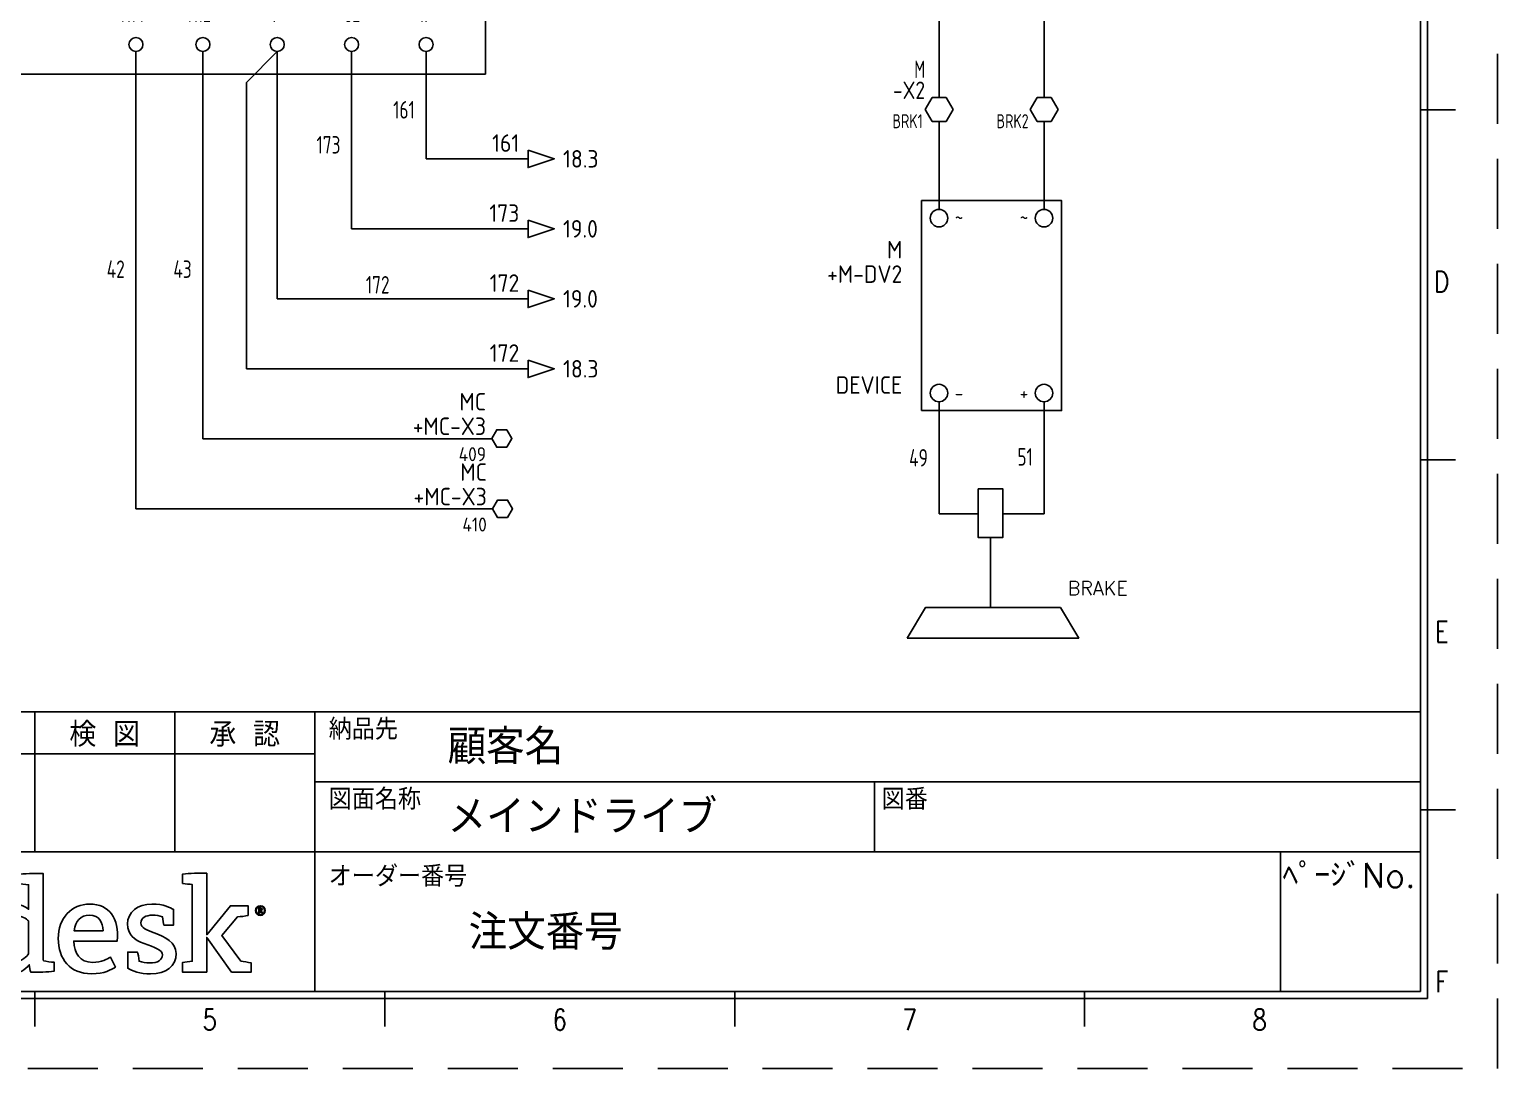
# Model space of a CAD drawing. Header units: millimetres. Extents: x 0 to 420, y 0 to 297.
# Drawn here: x 210.2 to 420, y 0 to 148.5 of the extents above; entities that cross this region are included whole.
import ezdxf
from ezdxf.enums import TextEntityAlignment as Align

# ---------------------------------------------------------------- set-up
doc = ezdxf.new("R2010")
doc.units = ezdxf.units.MM
doc.header["$LTSCALE"] = 10
doc.linetypes.add('DASHEDX2', pattern=[1.5, 1, -0.5])
doc.layers.get('0').update_dxf_attribs({"linetype": 'CONTINUOUS'})
for name, color, linetype in [('BLK_1.0mm^2', 7, 'CONTINUOUS'), ('COMMENT', 4, 'CONTINUOUS'), ('DESC', 150, 'CONTINUOUS'), ('LAYER_1', 160, 'CONTINUOUS'), ('LOC', 8, 'CONTINUOUS'), ('RED_1.0mm^2', 1, 'CONTINUOUS'), ('RED_2.5mm^2', 1, 'CONTINUOUS'), ('RED_4.0mm^2', 1, 'CONTINUOUS'), ('SYMS', 7, 'CONTINUOUS'), ('TAGS', 150, 'CONTINUOUS'), ('TERMS', 123, 'CONTINUOUS'), ('TITLE', 4, 'CONTINUOUS'), ('WHT_1.0mm^2', 7, 'CONTINUOUS'), ('WIRENO', 72, 'CONTINUOUS'), ('WIREREF', 52, 'CONTINUOUS'), ('XREF', 7, 'CONTINUOUS'), ('ZUWAKU', 7, 'CONTINUOUS')]:
    doc.layers.add(name, color=color, linetype=linetype)
doc.styles.get("Standard").update_dxf_attribs({"font": 'romans', "width": 0.8, "bigfont": 'extfont'})
doc.styles.add('WD_IEC', font='isocp2.shx', dxfattribs={"width": 0.9, "height": 4, "bigfont": 'extfont2.shx'})

# ---------------------------------------------------------------- blocks, each defined once
blk = doc.blocks.new('JIS_tblock_a3(L)')
at = {"layer": 'ZUWAKU'}
for p, q in [((-398, 40), (0, 40)), ((-198, 40), (-198, 20)), ((-178, 40), (-178, 20)), ((-158, 0), (-158, 40)), ((0, 0), (0, 40)), ((-238, 34), (-158, 34)), ((-158, 30), (0, 30)), ((-78, 30), (-78, 20)), ((-258, 20), (-158, 20)), ((-158, 20), (0, 20)), ((-20, 20), (-20, 0)), ((-398, 0), (0, 0))]:
    blk.add_line(p, q, dxfattribs=at)
at = {"layer": 'TITLE'}
for tag, p, height in [('REVINFO51', (-370, 34), 3), ('ORDER2', (-139, 32.5), 5), ('REVINFO41', (-370, 26), 3), ('INFO1', (-139, 22.5), 5), ('SCALE0', (-247.5, 23), 3), ('REVINFO31', (-370, 18), 3), ('REVINFO21', (-370, 10), 3), ('ORDER1', (-136, 6), 5), ('REVINFO11', (-370, 2), 3)]:
    blk.add_attdef(tag, p, '', height=height, dxfattribs=at)
for tag, p in [('REVDATEY5', (-306, 34)), ('REVDATEM5', (-298, 34)), ('REVDATED5', (-290, 34)), ('REVDESIGN5', (-260, 34)), ('SCALE1', (-251, 29)), ('REVDATEY4', (-306, 26)), ('REVDATEM4', (-298, 26)), ('REVDATED4', (-290, 26)), ('REVDESIGN4', (-260, 26)), ('REVDATEY3', (-306, 18)), ('REVDATEM3', (-298, 18)), ('REVDATED3', (-290, 18)), ('REVDESIGN3', (-260, 18)), ('REVDATEY2', (-306, 10)), ('REVDATEM2', (-298, 10)), ('REVDATED2', (-290, 10)), ('REVDESIGN2', (-260, 10)), ('REVDATEY1', (-306, 2)), ('REVDATEM1', (-298, 2)), ('REVDATED1', (-290, 2)), ('REVDESIGN1', (-260, 2))]:
    blk.add_attdef(tag, text='', height=3, dxfattribs=at).set_placement(p, align=Align.RIGHT)
for tag, height, p in [('DESIGN1', 3, (-228, 27)), ('DESIGN2', 3, (-208, 27)), ('DESIGN3', 3, (-188, 27)), ('DESIGN4', 3, (-168, 27)), ('FILENAME0', 5, (-47.8, 25)), ('PAGE0', 3, (-10.3, 8.6))]:
    blk.add_attdef(tag, text='', height=height, dxfattribs=at).set_placement(p, align=Align.MIDDLE)
at = {"layer": 'TITLE', "flags": 1}
blk.add_attdef('LPAGE0', text='', height=3, dxfattribs=at).set_placement((-11, 3), align=Align.CENTER)
for tag, p in [('TYPE0', (-398, 0)), ('ORDER3', (-398, 0)), ('ORDER4', (-398, 0)), ('ORDER5', (-398, 0)), ('ORDER6', (-398, 0)), ('ORDER7', (-398, 0)), ('ORDER8', (-398, 0)), ('ORDER9', (-398, 0)), ('ORDER10', (-398, 0)), ('ORDER11', (-398, 0)), ('ORDER12', (-398, 0)), ('ORDER13', (-398, 0)), ('ORDER14', (-398, 0)), ('ORDER15', (-398, 0)), ('ORDER16', (-398, 0)), ('ORDER17', (-398, 0)), ('ORDER18', (-398, 0)), ('ORDER19', (-398, 0)), ('ORDER20', (-398, 0)), ('ORDER21', (-398, 0)), ('ORDER22', (-398, 0)), ('ORDER23', (-398, 0)), ('SCALETYPE0', (-398, 0)), ('DATEY1', (-398, 0)), ('DATEM1', (-398, 0)), ('DATED1', (-398, 0)), ('DATEY2', (-398, 0)), ('DATEM2', (-398, 0)), ('DATED2', (-398, 0)), ('BANNAME0', (-398, 0)), ('INFO3', (-398, 0)), ('INFO4', (-398, 0)), ('INFO5', (-398, 0)), ('INFO6', (-398, 0)), ('INFO7', (-398, 0)), ('INFO8', (-398, 0)), ('INFO9', (-398, 0)), ('INFO10', (-398, 0)), ('INFO11', (-398, 0)), ('INFO12', (-398, 0)), ('INFO13', (-398, 0)), ('INFO14', (-398, 0)), ('INFO15', (-398, 0)), ('INFO16', (-398, 0)), ('INFO17', (-398, 0)), ('INFO18', (-398, 0)), ('INFO19', (-398, 0)), ('INFO20', (-398, 0)), ('INFO21', (-398, 0)), ('INFO22', (-398, 0)), ('INFO23', (-398, 0)), ('INFO24', (-398, 0)), ('DATEY3', (-398, 0)), ('DATEM3', (-398, 0)), ('DATED3', (-398, 0)), ('DATEY4', (-398, 0)), ('DATEM4', (-398, 0)), ('DATED4', (-398, 0)), ('DATEY5', (-398, 0)), ('DATEM5', (-398, 0)), ('DATED5', (-398, 0)), ('DATEY6', (-398, 0)), ('DATEM6', (-398, 0)), ('DATED6', (-398, 0)), ('REFERENCETYPE0', (-398, 0)), ('INFO2', (-397.7, 0))]:
    blk.add_attdef(tag, p, '', height=3, dxfattribs=at)
at = {"layer": 'TITLE', "width": 0.8, "flags": 1}
for tag in ['REVINFO12', 'REVINFO13', 'REVINFO22', 'REVINFO23', 'REVINFO32', 'REVINFO33', 'REVINFO42', 'REVINFO43', 'REVINFO52', 'REVINFO53', 'REVINFO61', 'REVINFO62', 'REVINFO63', 'REVINFO71', 'REVINFO72', 'REVINFO73', 'REVINFO81', 'REVINFO82', 'REVINFO83', 'REVDESIGN6', 'REVDESIGN7', 'REVDESIGN8', 'REVDATEY6', 'REVDATEM6', 'REVDATED6', 'REVDATEY7', 'REVDATEM7', 'REVDATED7', 'REVDATEY8', 'REVDATEM8', 'REVDATED8']:
    blk.add_attdef(tag, (-398, 0), '', height=3, dxfattribs=at)
at = {"layer": 'TITLE', "flags": 1}
blk.add_attdef('PAPER0', text='', height=1, dxfattribs=at).set_placement((-3, -1), align=Align.TOP_RIGHT)
at = {"layer": 'ZUWAKU'}
for s, p in [('検 図', (-188, 35)), ('承 認', (-168, 35)), ('ﾍﾟｰｼﾞNo.', (-10.23, 14.88))]:
    blk.add_text(s, height=3.5, dxfattribs=at).set_placement(p, align=Align.CENTER)
for s, p in [('納品先', (-156, 36)), ('図面名称', (-156, 26)), ('図番', (-77, 26)), ('オーダー番号', (-156, 15))]:
    blk.add_text(s, height=3, dxfattribs=at).set_placement(p)
blk = doc.blocks.new('AI9-BLK2')
at = {"layer": 'LAYER_1', "color": 7}
blk.add_circle((0, 0), 2.03, dxfattribs=at)
blk.add_open_spline([(1.73, 0), (1.73, -1.02), (0.99, -1.75), (-0.01, -1.75), (-0.99, -1.75), (-1.73, -1.02), (-1.73, 0), (-1.73, 1.01), (-0.99, 1.75), (-0.01, 1.75), (0.99, 1.75), (1.73, 1.01), (1.73, 0)], degree=3, knots=[0, 0, 0, 0, 1, 1, 1, 2, 2, 2, 3, 3, 3, 4, 4, 4, 4], dxfattribs=at)
blk = doc.blocks.new('AI9-BLK1')
at = {"layer": 'LAYER_1', "color": 7}
for points, knots in [([(0.67, -1.05), (0.67, -1.05), (0.18, -0.36), (0.18, -0.36), (0.09, -0.24), (0.03, -0.15), (-0.06, -0.08), (0.29, -0.04), (0.5, 0.15), (0.5, 0.46), (0.5, 0.77), (0.28, 1.05), (-0.15, 1.05), (-0.15, 1.05), (-0.84, 1.05), (-0.84, 1.05), (-0.84, 1.05), (-0.84, -1.05), (-0.84, -1.05), (-0.84, -1.05), (-0.54, -1.05), (-0.54, -1.05), (-0.54, -1.05), (-0.54, -0.11), (-0.54, -0.11), (-0.37, -0.11), (-0.31, -0.16), (-0.2, -0.31), (-0.2, -0.31), (0.3, -1.05), (0.3, -1.05), (0.3, -1.05), (0.67, -1.05), (0.67, -1.05)], [0, 0, 0, 0, 1, 1, 1, 2, 2, 2, 3, 3, 3, 4, 4, 4, 5, 5, 5, 6, 6, 6, 7, 7, 7, 8, 8, 8, 9, 9, 9, 10, 10, 10, 11, 11, 11, 11]), ([(0.17, 0.46), (0.17, 0.16), (-0.08, 0.13), (-0.32, 0.13), (-0.32, 0.13), (-0.54, 0.13), (-0.54, 0.13), (-0.54, 0.13), (-0.54, 0.79), (-0.54, 0.79), (-0.54, 0.79), (-0.22, 0.79), (-0.22, 0.79), (0.06, 0.79), (0.17, 0.66), (0.17, 0.46)], [0, 0, 0, 0, 1, 1, 1, 2, 2, 2, 3, 3, 3, 4, 4, 4, 5, 5, 5, 5])]:
    blk.add_open_spline(points, degree=3, knots=knots, dxfattribs=at)
blk = doc.blocks.new('JIS_LOGO_BLOCK')
for points, knots in [([(12.07, 1.49), (12.07, 1.49), (7.57, 13.06), (7.57, 13.06), (7.57, 13.06), (5.51, 13.06), (5.51, 13.06), (5.51, 13.06), (1.1, 1.49), (1.1, 1.49), (0.75, 1.45), (0.31, 1.37), (0, 1.28), (0, 1.28), (0, 0), (0, 0), (0, 0), (4.71, 0), (4.71, 0), (4.71, 0), (4.71, 1.28), (4.71, 1.28), (4.26, 1.37), (3.73, 1.47), (3.25, 1.51), (3.25, 1.51), (3.8, 3.02), (3.8, 3.02), (3.8, 3.02), (9.18, 3.02), (9.18, 3.02), (9.18, 3.02), (9.74, 1.49), (9.74, 1.49), (9.26, 1.45), (8.84, 1.37), (8.4, 1.28), (8.4, 1.28), (8.4, 0), (8.4, 0), (8.4, 0), (13.27, 0), (13.27, 0), (13.27, 0), (13.27, 1.28), (13.27, 1.28), (12.99, 1.35), (12.34, 1.49), (12.07, 1.49)], [0, 0, 0, 0, 1, 1, 1, 2, 2, 2, 3, 3, 3, 4, 4, 4, 5, 5, 5, 6, 6, 6, 7, 7, 7, 8, 8, 8, 9, 9, 9, 10, 10, 10, 11, 11, 11, 12, 12, 12, 13, 13, 13, 14, 14, 14, 15, 15, 15, 16, 16, 16, 16]), ([(50.45, 1.6), (50.43, 1.84), (50.42, 2.1), (50.42, 2.37), (50.42, 2.37), (50.42, 14.08), (50.42, 14.08), (49.17, 14.14), (47.76, 14.07), (46.66, 13.95), (46.66, 13.95), (46.66, 12.67), (46.66, 12.67), (47.23, 12.63), (47.87, 12.55), (48.34, 12.48), (48.34, 12.48), (48.34, 12.48), (48.34, 12.48), (48.34, 12.48), (48.34, 8.98), (48.34, 8.98), (47.99, 9.28), (47.3, 9.73), (46.05, 9.73), (43.64, 9.73), (41.83, 7.75), (41.83, 4.73), (41.83, 1.55), (43.4, -0.24), (45.73, -0.24), (47.01, -0.24), (47.87, 0.37), (48.44, 1.06), (48.46, 0.73), (48.56, 0.22), (48.64, 0), (49.8, -0.06), (50.99, 0.02), (52.01, 0.14), (52.01, 0.14), (52.01, 1.41), (52.01, 1.41), (51.51, 1.45), (50.9, 1.53), (50.45, 1.6)], [0, 0, 0, 0, 1, 1, 1, 2, 2, 2, 3, 3, 3, 4, 4, 4, 5, 5, 5, 6, 6, 6, 7, 7, 7, 8, 8, 8, 9, 9, 9, 10, 10, 10, 11, 11, 11, 12, 12, 12, 13, 13, 13, 14, 14, 14, 15, 15, 15, 15]), ([(78.65, 1.57), (78.65, 1.57), (75.95, 5.22), (75.95, 5.22), (75.95, 5.22), (78.18, 7.89), (78.18, 7.89), (78.64, 7.93), (79.3, 8), (79.69, 8.1), (79.69, 8.1), (79.69, 9.49), (79.69, 9.49), (79.69, 9.49), (77.16, 9.49), (77.16, 9.49), (77.16, 9.49), (73.79, 5.35), (73.79, 5.35), (73.79, 5.35), (73.79, 14.12), (73.79, 14.12), (72.64, 14.18), (71.38, 14.12), (70.34, 14.02), (70.34, 14.02), (70.34, 12.67), (70.34, 12.67), (70.82, 12.63), (71.33, 12.56), (71.71, 12.5), (71.71, 12.5), (71.71, 1.55), (71.71, 1.55), (71.24, 1.51), (70.76, 1.44), (70.32, 1.36), (70.32, 1.36), (70.32, 0), (70.32, 0), (70.32, 0), (73.79, 0), (73.79, 0), (73.79, 0), (73.79, 4.96), (73.79, 4.96), (73.79, 4.96), (77.34, 0), (77.34, 0), (77.34, 0), (80.14, 0), (80.14, 0), (80.14, 0), (80.14, 1.31), (80.14, 1.31), (79.61, 1.43), (79.08, 1.51), (78.65, 1.57)], [0, 0, 0, 0, 1, 1, 1, 2, 2, 2, 3, 3, 3, 4, 4, 4, 5, 5, 5, 6, 6, 6, 7, 7, 7, 8, 8, 8, 9, 9, 9, 10, 10, 10, 11, 11, 11, 12, 12, 12, 13, 13, 13, 14, 14, 14, 15, 15, 15, 16, 16, 16, 17, 17, 17, 18, 18, 18, 19, 19, 19, 19]), ([(4.4, 4.74), (4.4, 4.74), (5.71, 8.34), (5.71, 8.34), (6.1, 9.42), (6.24, 9.89), (6.45, 10.59), (6.45, 10.59), (6.49, 10.59), (6.49, 10.59), (6.71, 9.91), (6.84, 9.44), (7.24, 8.34), (7.24, 8.34), (8.54, 4.74), (8.54, 4.74), (8.54, 4.74), (4.4, 4.74), (4.4, 4.74)], [0, 0, 0, 0, 1, 1, 1, 2, 2, 2, 3, 3, 3, 4, 4, 4, 5, 5, 5, 6, 6, 6, 6]), ([(24.28, 7.91), (24.28, 7.91), (24.28, 9.49), (24.28, 9.49), (24.28, 9.49), (25.81, 9.49), (25.81, 9.49), (25.81, 9.49), (25.81, 11.77), (25.81, 11.77), (25.81, 11.77), (27.89, 12.43), (27.89, 12.43), (27.89, 12.43), (27.89, 9.49), (27.89, 9.49), (27.89, 9.49), (30.19, 9.49), (30.19, 9.49), (30.19, 9.49), (30.19, 7.91), (30.19, 7.91), (30.19, 7.91), (27.89, 7.91), (27.89, 7.91), (27.89, 7.91), (27.89, 2.86), (27.89, 2.86), (27.89, 1.92), (28.15, 1.49), (28.91, 1.49), (29.48, 1.49), (29.99, 1.77), (30.17, 1.88), (30.17, 1.88), (30.76, 0.31), (30.76, 0.31), (30.41, 0.12), (29.66, -0.24), (28.54, -0.24), (26.6, -0.24), (25.81, 0.82), (25.81, 2.53), (25.81, 2.53), (25.81, 7.91), (25.81, 7.91), (25.81, 7.91), (24.28, 7.91), (24.28, 7.91)], [0, 0, 0, 0, 1, 1, 1, 2, 2, 2, 3, 3, 3, 4, 4, 4, 5, 5, 5, 6, 6, 6, 7, 7, 7, 8, 8, 8, 9, 9, 9, 10, 10, 10, 11, 11, 11, 12, 12, 12, 13, 13, 13, 14, 14, 14, 15, 15, 15, 16, 16, 16, 16]), ([(20.45, -0.02), (20.4, 0.22), (20.3, 0.88), (20.28, 1.31), (19.81, 0.69), (18.83, -0.25), (17.22, -0.25), (15.16, -0.25), (14.39, 1.08), (14.39, 2.77), (14.39, 2.77), (14.39, 7.87), (14.39, 7.87), (13.92, 7.94), (13.29, 8.02), (12.8, 8.06), (12.8, 8.06), (12.8, 9.36), (12.8, 9.36), (13.82, 9.46), (15.22, 9.53), (16.47, 9.47), (16.47, 9.47), (16.47, 3.2), (16.47, 3.2), (16.47, 2.14), (16.85, 1.53), (17.92, 1.53), (19.12, 1.53), (20.02, 2.71), (20.22, 2.96), (20.22, 2.96), (20.22, 7.89), (20.22, 7.89), (19.81, 7.94), (19.22, 8.02), (18.73, 8.06), (18.73, 8.06), (18.73, 9.36), (18.73, 9.36), (19.75, 9.49), (21.1, 9.53), (22.3, 9.49), (22.3, 9.49), (22.3, 1.59), (22.3, 1.59), (22.75, 1.51), (23.36, 1.43), (23.87, 1.39), (23.87, 1.39), (23.87, 0.12), (23.87, 0.12), (22.87, 0), (21.59, -0.08), (20.45, -0.02)], [0, 0, 0, 0, 1, 1, 1, 2, 2, 2, 3, 3, 3, 4, 4, 4, 5, 5, 5, 6, 6, 6, 7, 7, 7, 8, 8, 8, 9, 9, 9, 10, 10, 10, 11, 11, 11, 12, 12, 12, 13, 13, 13, 14, 14, 14, 15, 15, 15, 16, 16, 16, 17, 17, 17, 18, 18, 18, 18]), ([(35.92, -0.24), (32.64, -0.24), (31.33, 2.39), (31.33, 4.73), (31.33, 7.06), (32.6, 9.73), (35.88, 9.73), (39.14, 9.73), (40.57, 7.12), (40.57, 4.79), (40.57, 2.47), (39.18, -0.24), (35.92, -0.24)], [0, 0, 0, 0, 1, 1, 1, 2, 2, 2, 3, 3, 3, 4, 4, 4, 4]), ([(57.47, 1.39), (58.78, 1.39), (59.59, 1.88), (60.02, 2.14), (60.02, 2.14), (60.74, 0.71), (60.74, 0.71), (60.19, 0.37), (59.17, -0.24), (57.33, -0.24), (54.23, -0.24), (52.58, 1.88), (52.58, 4.81), (52.58, 7.71), (54.49, 9.73), (57.07, 9.73), (59.86, 9.73), (61.29, 7.71), (61, 4.43), (61, 4.43), (54.78, 4.43), (54.78, 4.43), (54.88, 2.71), (55.66, 1.39), (57.47, 1.39)], [0, 0, 0, 0, 1, 1, 1, 2, 2, 2, 3, 3, 3, 4, 4, 4, 5, 5, 5, 6, 6, 6, 7, 7, 7, 8, 8, 8, 8]), ([(66.3, 5.61), (65.23, 6.03), (64.39, 6.28), (64.39, 7.03), (64.39, 7.74), (65.1, 8.14), (66.04, 8.14), (66.57, 8.14), (67.08, 8.04), (67.47, 7.9), (67.52, 7.5), (67.57, 6.89), (67.66, 6.72), (67.66, 6.72), (69.04, 6.72), (69.04, 6.72), (69.04, 6.72), (69.04, 8.96), (69.04, 8.96), (68.66, 9.19), (67.59, 9.73), (65.96, 9.73), (63.94, 9.73), (62.47, 8.56), (62.47, 6.88), (62.47, 5.37), (63.41, 4.59), (64.85, 4.08), (66.31, 3.56), (67.46, 3.2), (67.46, 2.46), (67.46, 1.74), (66.85, 1.32), (65.63, 1.32), (65.13, 1.32), (64.51, 1.42), (64.13, 1.56), (64.07, 2.01), (63.98, 2.69), (63.88, 2.87), (63.88, 2.87), (62.51, 2.87), (62.51, 2.87), (62.51, 2.87), (62.51, 0.55), (62.51, 0.55), (62.51, 0.55), (62.51, 0.55), (62.51, 0.55), (63.11, 0.16), (64.28, -0.26), (65.76, -0.26), (68, -0.26), (69.42, 0.88), (69.42, 2.68), (69.42, 4.29), (67.84, 5.01), (66.3, 5.61)], [0, 0, 0, 0, 1, 1, 1, 2, 2, 2, 3, 3, 3, 4, 4, 4, 5, 5, 5, 6, 6, 6, 7, 7, 7, 8, 8, 8, 9, 9, 9, 10, 10, 10, 11, 11, 11, 12, 12, 12, 13, 13, 13, 14, 14, 14, 15, 15, 15, 16, 16, 16, 17, 17, 17, 18, 18, 18, 19, 19, 19, 19]), ([(35.84, 8.1), (34.15, 8.1), (33.53, 6.67), (33.53, 4.79), (33.53, 2.9), (34.25, 1.41), (35.94, 1.41), (37.65, 1.41), (38.35, 2.82), (38.35, 4.73), (38.35, 6.61), (37.55, 8.1), (35.84, 8.1)], [0, 0, 0, 0, 1, 1, 1, 2, 2, 2, 3, 3, 3, 4, 4, 4, 4]), ([(48.34, 2.61), (48.11, 2.3), (47.38, 1.49), (46.3, 1.49), (44.73, 1.49), (44.05, 2.79), (44.05, 4.75), (44.05, 6.73), (44.89, 8.04), (46.42, 8.04), (47.42, 8.04), (47.97, 7.65), (48.34, 7.32), (48.34, 7.32), (48.34, 2.61), (48.34, 2.61)], [0, 0, 0, 0, 1, 1, 1, 2, 2, 2, 3, 3, 3, 4, 4, 4, 5, 5, 5, 5]), ([(58.98, 5.92), (58.94, 7.12), (58.43, 8.14), (57.04, 8.14), (55.76, 8.14), (55.05, 7.28), (54.84, 5.92), (54.84, 5.92), (58.98, 5.92), (58.98, 5.92)], [0, 0, 0, 0, 1, 1, 1, 2, 2, 2, 3, 3, 3, 3])]:
    blk.add_open_spline(points, degree=3, knots=knots)
at = {"xscale": 0.342899999999986, "yscale": 0.342899999999986, "zscale": 0.342899999999986}
for name, p in [('AI9-BLK2', (81.46, 8.8)), ('AI9-BLK1', (81.53, 8.8))]:
    blk.add_blockref(name, p, dxfattribs=at)
blk = doc.blocks.new('VDV1_19')
for p, q in [((8.94, 31.88), (5.94, 31.88)), ((6.44, 31.12), (8.44, 31.12)), ((6.94, 30.38), (7.94, 30.38))]:
    blk.add_line(p, q)
for centre in [(7.44, 36.12), (27.62, 36.12), (37.19, 36.12), (47.81, 36.12), (58.44, 36.12), (86.06, 36.12), (108.38, 36.12), (4.25, 25.5), (4.25, 15.94), (7.44, 4.25), (17, 4.25), (27.62, 4.25), (38.25, 4.25), (48.88, 4.25), (66.94, 4.25), (76.5, 4.25), (87.12, 4.25), (97.75, 4.25), (108.38, 4.25)]:
    blk.add_circle(centre, 1)
at = {"layer": 'SYMS'}
for p, q in [((0, 0), (0, 40.38)), ((0, 40.38), (116.88, 40.38)), ((116.88, 40.38), (116.88, 0)), ((7.44, 35.06), (7.44, 31.88)), ((116.88, 0), (0, 0))]:
    blk.add_line(p, q, dxfattribs=at)
at = {"style": 'WD_IEC', "flags": 1}
for tag, p, height in [('X4TERM04', (6.44, 36.12), 0.128), ('X2TERM04', (7.44, 37.12), 0.128), ('X2TERM01', (27.62, 37.12), 0.128), ('X2TERM02', (37.19, 37.12), 0.128), ('X2TERM03', (47.81, 37.12), 0.128), ('X2TERM05', (58.44, 37.12), 0.128), ('X2TERM06', (86.06, 37.12), 0.128), ('X2TERM07', (108.38, 37.12), 0.128), ('X1TERM07', (109.38, 36.12), 0.128), ('X4TERM08', (3.25, 25.5), 0.128), ('FAMILY', (50.54, 22.34), 0.01), ('CAT', (50.54, 22.34), 0.01), ('MFG', (50.54, 22.34), 0.01), ('ASSYCODE', (50.54, 22.34), 0.01), ('X4TERM09', (3.25, 15.94), 0.128), ('X4TERM10', (6.44, 4.25), 0.128), ('X1TERM19', (109.38, 4.25), 0.128), ('X8TERM10', (7.44, 3.25), 0.128), ('X8TERM11', (17, 3.25), 0.128), ('X8TERM12', (27.62, 3.25), 0.128), ('X8TERM13', (38.25, 3.25), 0.128), ('X8TERM14', (48.88, 3.25), 0.128), ('X8TERM15', (66.94, 3.25), 0.128), ('X8TERM16', (76.5, 3.25), 0.128), ('X8TERM17', (87.12, 3.25), 0.128), ('X8TERM18', (97.75, 3.25), 0.128), ('X8TERM19', (108.38, 3.25), 0.128)]:
    blk.add_attdef(tag, p, '', height=height, dxfattribs=at)
at = {"style": 'WD_IEC'}
for tag, p in [('TERM04', (8.67, 32.97)), ('TERM01', (26.56, 30.81)), ('TERM02', (36.12, 30.81)), ('TERM03', (46.75, 30.81)), ('TERM05', (57.38, 30.81)), ('TERM06', (85, 30.81)), ('TERM07', (107.31, 30.81)), ('TERM08', (7.44, 24.44)), ('DESC1', (121.12, 22.31)), ('DESC2', (121.12, 19.12)), ('TERM09', (7.44, 14.88)), ('INST', (121.12, 14.88)), ('LOC', (121.21, 12.08)), ('TERM10', (5.31, 7.44)), ('TERM11', (14.88, 7.44)), ('TERM12', (26.56, 7.44)), ('TERM13', (37.19, 7.44)), ('TERM14', (47.81, 7.44)), ('TERM15', (64.81, 7.44)), ('TERM16', (74.38, 7.44)), ('TERM17', (86.06, 7.44)), ('TERM18', (96.69, 7.44)), ('TERM19', (107.31, 7.44))]:
    blk.add_attdef(tag, p, '', height=2, dxfattribs=at)
blk.add_attdef('TAG1', text='', height=2, dxfattribs=at).set_placement((59.5, 19.12), align=Align.CENTER)
at = {"layer": 'SYMS'}
for s, p in [('+20V', (82.88, 27.62)), ('OGT1', (63.75, 10.62)), ('GND', (83.94, 10.62)), ('A01', (96.69, 10.62))]:
    blk.add_text(s, height=2, dxfattribs=at).set_placement(p)
blk = doc.blocks.new('VDV1TF')
blk.add_lwpolyline([(-2.5, -15), (17.5, -15), (17.5, 15), (-2.5, 15)], close=True)
for centre in [(0, 12.5), (15, 12.5), (0, -12.5), (15, -12.5)]:
    blk.add_circle(centre, 1.25)
at = {"style": 'WD_IEC'}
for tag, p in [('INST', (-5.25, 10.25)), ('LOC', (-5.25, 6.75)), ('TAG1', (-5.25, 3.25)), ('XREF', (-5.25, -1.6)), ('DESC1', (-5.25, -5.6)), ('DESC2', (-5.25, -9.1)), ('DESC3', (-5.25, -12.6))]:
    blk.add_attdef(tag, text='', height=2.5, dxfattribs=at).set_placement(p, align=Align.RIGHT)
at = {"style": 'WD_IEC', "flags": 1}
for tag, p, height in [('X4TERM02', (-1.25, 12.5), 0.32), ('X2TERM02', (0, 13.75), 0.32), ('X2TERM04', (15, 13.75), 0.32), ('X1TERM04', (16.25, 12.5), 0.32), ('X4TERM01', (-1.25, -12.5), 0.32), ('X1TERM03', (16.25, -12.5), 0.32), ('X8TERM01', (0, -13.75), 0.32), ('X8TERM03', (15, -13.75), 0.32), ('ASSYCODE', (18.5, -16.5), 1), ('FAMILY', (18.5, -18), 1), ('CATDESC', (18.5, -19.5), 1)]:
    blk.add_attdef(tag, p, '', height=height, dxfattribs=at)
at = {"style": 'WD_IEC'}
for tag, p in [('TERM02', (2.25, 12.5)), ('TERM01', (2.25, -12.5))]:
    blk.add_attdef(tag, text='', height=2, dxfattribs=at).set_placement(p, align=Align.MIDDLE_LEFT)
for tag, p in [('TERM04', (12.75, 12.5)), ('TERM03', (12.75, -12.5))]:
    blk.add_attdef(tag, text='', height=2, dxfattribs=at).set_placement(p, align=Align.MIDDLE_RIGHT)
at = {"lineweight": 15, "style": 'WD_IEC', "flags": 1}
for tag, p in [('MFG', (7.5, 5)), ('CAT', (7.5, 1))]:
    blk.add_attdef(tag, text='', height=2.7, dxfattribs=at).set_placement(p, align=Align.CENTER)
at = {"lineweight": 15, "style": 'WD_IEC'}
for tag, p in [('RATING1', (7.5, -3)), ('RATING2', (7.5, -7))]:
    blk.add_attdef(tag, text='', height=2.5, dxfattribs=at).set_placement(p, align=Align.CENTER)
blk = doc.blocks.new('VT0003')
for p, q in [((-1, 1.73), (-2, 0)), ((-2, 0), (-1, -1.73)), ((1, 1.73), (-1, 1.73)), ((2, 0), (1, 1.73)), ((1, -1.73), (2, 0)), ((-1, -1.73), (1, -1.73))]:
    blk.add_line(p, q)
at = {"style": 'WD_IEC', "width": 0.7}
for tag, p in [('INST', (-2, 7.5)), ('LOC', (-2, 4.5))]:
    blk.add_attdef(tag, text='', height=2.5, dxfattribs=at).set_placement(p, align=Align.RIGHT)
at = {"linetype": 'Continuous', "style": 'WD_IEC'}
for tag, height, width, flags, p in [('TAGSTRIP', 2.5, 0.9, 8, (-2, 1.5)), ('ASSYCODE', 0.25, 0.8, 1, (-2, -3.5)), ('MFG', 0.25, 0.8, 1, (-2, -2.5)), ('CAT', 0.25, 0.8, 1, (-2, -3))]:
    blk.add_attdef(tag, text='', height=height, dxfattribs=dict(at, width=width, flags=flags)).set_placement(p, align=Align.RIGHT)
at = {"linetype": 'Continuous', "style": 'WD_IEC', "width": 0.8, "flags": 8}
blk.add_attdef('TERM01', text='', height=2, dxfattribs=at).set_placement((0, 0), align=Align.MIDDLE_CENTER)
at = {"style": 'WD_IEC', "flags": 1}
for tag, p, height in [('X4TERM01', (-2, 0), 0.256), ('X4TERMDESC01', (-1.88, -0.37), 0.4), ('X2TERM01', (0, 1.73), 0.256), ('X2TERMDESC01', (0.15, 1.21), 0.4), ('X2PIN01', (0.52, 1.34), 0.4), ('X1PIN01', (1.39, 0.26), 0.4), ('X1TERMDESC01', (1.88, -0.39), 0.4), ('X1TERM01', (2, 0), 0.256), ('X4PIN01', (-1.82, -0.6), 0.4), ('X8TERM01', (0, -1.73), 0.256), ('X8TERMDESC01', (0, -2.11), 0.4), ('X8PIN01', (0.41, -1.54), 0.4), ('LINKTERM', (1.52, -1.15), 0.4), ('STRIPSEQ', (2.52, -3.93), 0.4)]:
    blk.add_attdef(tag, p, '', height=height, dxfattribs=at)
blk = doc.blocks.new('WD_WNV')
at = {"layer": 'WIRENO', "linetype": 'Continuous', "style": 'WD_IEC', "width": 0.8}
blk.add_attdef('WIRENO', text='', height=2.5, dxfattribs=at).set_placement((-1.6, 0), align=Align.MIDDLE_RIGHT)
at = {"layer": 'WIRENO', "style": 'WD_IEC', "flags": 1}
for tag, p in [('W08USER', (-1, 0.375)), ('W04USER', (-1, 0.875)), ('W05USER', (-1, 0.75)), ('W09USER', (-1, 0.25)), ('W03USER', (-1, 1)), ('W06USER', (-1, 0.625)), ('W07USER', (-1, 0.5)), ('W02USER', (-1, 1.125)), ('W01USER', (-1, 1.25)), ('W10USER', (-1, 0.125))]:
    blk.add_attdef(tag, text='', height=0.08, dxfattribs=at).set_placement(p, align=Align.CENTER)
blk = doc.blocks.new('HA1S1')
blk.add_lwpolyline([(0, 1.25), (3.75, 0), (0, -1.25)], close=True)
at = {"style": 'WD_IEC'}
for tag, height, flags, p in [('WIRENO', 2.5, 8, (-1.25, 1)), ('SIGCODE', 1, 1, (5, 1.8))]:
    blk.add_attdef(tag, text='', height=height, dxfattribs=dict(at, flags=flags)).set_placement(p, align=Align.RIGHT)
at = {"style": 'WD_IEC', "flags": 1}
blk.add_attdef('X4TERM01', (0, 0), '', height=0.32, dxfattribs=at)
at = {"style": 'WD_IEC'}
blk.add_attdef('XREF', text='', height=2.5, dxfattribs=at).set_placement((5, 0), align=Align.MIDDLE_LEFT)
blk.add_attdef('DESC1', text='', height=2.5, dxfattribs=at).set_placement((-1.25, -1), align=Align.TOP_RIGHT)
blk = doc.blocks.new('JIS_border_a3(L)')
at = {"layer": 'ZUWAKU', "color": 5, "linetype": 'DASHEDX2'}
for p, q in [((420, 0), (420, 297)), ((0, 0), (420, 0))]:
    blk.add_line(p, q, dxfattribs=at)
at = {"layer": 'ZUWAKU', "color": 5}
for p, q in [((409, 11), (409, 286)), ((410, 10), (410, 287)), ((11, 11), (409, 11)), ((10, 10), (410, 10))]:
    blk.add_line(p, q, dxfattribs=at)
at = {"layer": 'ZUWAKU'}
for p, q in [((414, 137), (409, 137)), ((414, 87), (409, 87)), ((414, 37), (409, 37)), ((211, 6), (211, 11)), ((261, 6), (261, 11)), ((311, 6), (311, 11)), ((361, 6), (361, 11))]:
    blk.add_line(p, q, dxfattribs=at)
at = {"layer": 'COMMENT', "width": 0.8}
for s, p in [('D', (412, 112.43)), ('E', (412, 62.43)), ('F', (412, 12.43)), ('5', (236, 7)), ('6', (286, 7)), ('7', (336, 7)), ('8', (386, 7))]:
    blk.add_text(s, height=3, dxfattribs=at).set_placement(p, align=Align.MIDDLE)
blk = doc.blocks.new('WD_WNH')
at = {"linetype": 'Continuous', "style": 'WD_IEC', "width": 0.8}
blk.add_attdef('WIRENO', text='', height=2.5, dxfattribs=at).set_placement((0, 0.75), align=Align.CENTER)
at = {"style": 'WD_IEC', "flags": 1}
for tag, p in [('W08USER', (0, 0.375)), ('W04USER', (0, 0.875)), ('W05USER', (0, 0.75)), ('W09USER', (0, 0.25)), ('W03USER', (0, 1)), ('W06USER', (0, 0.625)), ('W07USER', (0, 0.5)), ('W02USER', (0, 1.125)), ('W01USER', (0, 1.25)), ('W10USER', (0, 0.125))]:
    blk.add_attdef(tag, text='', height=0.08, dxfattribs=at).set_placement(p, align=Align.CENTER)
blk = doc.blocks.new('HT0003')
blk.add_lwpolyline([(0.72, -1.25), (1.44, 0), (0.72, 1.25), (-0.72, 1.25), (-1.44, 0), (-0.72, -1.25)], close=True)
at = {"style": 'WD_IEC', "flags": 1}
for tag, p, height in [('ASSYCODE', (2.75, 10.75), 1), ('CATDESC', (2.75, 9.25), 1), ('MFG', (2.75, 7.25), 1.5), ('CAT', (2.75, 4.75), 1.5), ('X2PIN01', (0, 2.25), 0.4), ('X2TERMDESC01', (0, 1.75), 0.4), ('X4TERM01', (-1.44, 0), 0.32), ('X4PIN01', (-1.25, 1), 0.4), ('X4TERMDESC01', (-1.25, 0.5), 0.4), ('X2TERM01', (0, 1.25), 0.32), ('X8PIN01', (0, -0.25), 0.4), ('X1PIN01', (1.25, 1), 0.4), ('X1TERMDESC01', (1.25, 0.5), 0.4), ('X1TERM01', (1.44, 0), 0.32), ('X8TERM01', (0, -1.25), 0.32), ('X8TERMDESC01', (0, -0.75), 0.4), ('LINKTERM', (0, -2), 0.4), ('STRIPSEQ', (0, -3), 0.4)]:
    blk.add_attdef(tag, p, '', height=height, dxfattribs=at)
at = {"style": 'WD_IEC'}
for tag, p in [('INST', (-2.25, 7.5)), ('LOC', (-2.25, 4))]:
    blk.add_attdef(tag, text='', height=2.5, dxfattribs=at).set_placement(p, align=Align.RIGHT)
at = {"style": 'WD_IEC', "flags": 8}
for tag, height, p in [('TAGSTRIP', 2.5, (-2.25, 0.5)), ('TERM01', 2, (-2.25, -3.25))]:
    blk.add_attdef(tag, text='', height=height, dxfattribs=at).set_placement(p, align=Align.RIGHT)

msp = doc.modelspace()

# ---------------------------------------------------------------- linework, layer by layer
msp.add_line((347.54, 75.87), (347.54, 65.9))
at = {"layer": 'BLK_1.0mm^2'}
for p, q in [((256.28, 145.34), (256.28, 120)), ((266.91, 145.34), (266.91, 130)), ((266.91, 130), (281.48, 130)), ((256.28, 120), (281.48, 120))]:
    msp.add_line(p, q, dxfattribs=at)
at = {"layer": 'RED_1.0mm^2'}
for p, q in [((245.66, 145.34), (241.24, 140.92)), ((241.24, 140.92), (241.24, 100)), ((241.24, 100), (281.48, 100))]:
    msp.add_line(p, q, dxfattribs=at)
at = {"layer": 'RED_2.5mm^2'}
for p, q in [((225.47, 145.34), (225.47, 80)), ((235.03, 145.34), (235.03, 89.99)), ((340.2, 135.32), (340.2, 122.78)), ((355.2, 122.78), (355.2, 135.32)), ((340.2, 95.28), (340.2, 79.28)), ((355.2, 95.28), (355.2, 79.28)), ((276.29, 89.99), (235.03, 89.99)), ((225.47, 80), (276.4, 80)), ((340.2, 79.28), (345.79, 79.28)), ((355.2, 79.28), (349.29, 79.28))]:
    msp.add_line(p, q, dxfattribs=at)
at = {"layer": 'RED_4.0mm^2'}
for p, q in [((355.2, 138.79), (355.2, 198.11)), ((340.2, 162.78), (340.2, 138.79))]:
    msp.add_line(p, q, dxfattribs=at)
at = {"layer": 'SYMS'}
for points in [[(345.79, 82.87), (349.29, 82.87), (349.29, 75.87), (345.79, 75.87)], [(335.65, 61.52), (360.15, 61.52), (357.53, 65.9), (347.9, 65.9), (338.28, 65.9)]]:
    msp.add_lwpolyline(points, close=True, dxfattribs=at)
at = {"layer": 'WHT_1.0mm^2'}
for p in [(245.66, 145.34), (281.48, 110)]:
    msp.add_line(p, (245.66, 110), dxfattribs=at)

# ---------------------------------------------------------------- block references
for name, p in [('JIS_border_a3(L)', (0, 0)), ('JIS_LOGO_BLOCK', (161.79, 13.79))]:
    msp.add_blockref(name, p)
msp.add_blockref('JIS_tblock_a3(L)', (409, 11)).add_auto_attribs({'ORDER1': '注文番号', 'ORDER2': '顧客名', 'INFO1': 'メインドライブ'})
at = {"layer": 'SYMS'}
ref = msp.add_blockref('VDV1_19', (158.53, 142.09), dxfattribs=at)
ref.add_attrib('LOC', 'MC', (276.34, 183.21), dxfattribs={"layer": 'LOC', "height": 2, "style": 'WD_IEC', "width": 0.9})
ref.add_attrib('TERM19', '1I', (265.84, 149.53), dxfattribs={"layer": 'TERMS', "height": 2, "style": 'WD_IEC', "width": 0.9})
ref.add_attrib('TERM18', '62', (255.22, 149.53), dxfattribs={"layer": 'TERMS', "height": 2, "style": 'WD_IEC', "width": 0.9})
ref.add_attrib('TERM17', 'T', (244.59, 149.53), dxfattribs={"layer": 'TERMS', "height": 2, "style": 'WD_IEC', "width": 0.9})
ref.add_attrib('TERM16', 'K12', (232.91, 149.53), dxfattribs={"layer": 'TERMS', "height": 2, "style": 'WD_IEC', "width": 0.9})
ref.add_attrib('TERM15', 'K14', (223.34, 149.53), dxfattribs={"layer": 'TERMS', "height": 2, "style": 'WD_IEC', "width": 0.9})
ref.add_attrib('TERM14', 'W', (206.34, 149.53), dxfattribs={"layer": 'TERMS', "height": 2, "style": 'WD_IEC', "width": 0.9})
ref.add_attrib('TERM13', 'V', (195.72, 149.53), dxfattribs={"layer": 'TERMS', "height": 2, "style": 'WD_IEC', "width": 0.9})
ref.add_attrib('TERM12', 'U', (185.09, 149.53), dxfattribs={"layer": 'TERMS', "height": 2, "style": 'WD_IEC', "width": 0.9})
ref.add_attrib('TERM11', 'BR2', (173.41, 149.53), dxfattribs={"layer": 'TERMS', "height": 2, "style": 'WD_IEC', "width": 0.9})
ref.add_attrib('TERM10', 'BR1', (163.84, 149.53), dxfattribs={"layer": 'TERMS', "height": 2, "style": 'WD_IEC', "width": 0.9})
ref.add_attrib('TERM09', 'T2', (165.97, 156.97), dxfattribs={"layer": 'TERMS', "height": 2, "style": 'WD_IEC', "width": 0.9})
ref.add_attrib('TERM08', 'T1', (165.97, 166.53), dxfattribs={"layer": 'TERMS', "height": 2, "style": 'WD_IEC', "width": 0.9})
ref.add_attrib('TERM07', 'E1', (265.84, 172.91), dxfattribs={"layer": 'TERMS', "height": 2, "style": 'WD_IEC', "width": 0.9})
ref.add_attrib('TERM06', '20', (243.53, 172.91), dxfattribs={"layer": 'TERMS', "height": 2, "style": 'WD_IEC', "width": 0.9})
ref.add_attrib('TERM05', '28', (215.91, 172.91), dxfattribs={"layer": 'TERMS', "height": 2, "style": 'WD_IEC', "width": 0.9})
ref.add_attrib('TERM03', 'L3', (205.28, 172.91), dxfattribs={"layer": 'TERMS', "height": 2, "style": 'WD_IEC', "width": 0.9})
ref.add_attrib('TERM02', 'L2', (194.66, 172.91), dxfattribs={"layer": 'TERMS', "height": 2, "style": 'WD_IEC', "width": 0.9})
ref.add_attrib('TERM01', 'L1', (185.09, 172.91), dxfattribs={"layer": 'TERMS', "height": 2, "style": 'WD_IEC', "width": 0.9})
ref.add_attrib('TERM04', 'GND', (167.2, 175.07), dxfattribs={"layer": 'TERMS', "height": 2, "style": 'WD_IEC', "width": 0.9})
ref.add_attrib('TAG1', '-U1', dxfattribs={"layer": 'TAGS', "height": 2, "style": 'WD_IEC', "width": 0.9}).set_placement((218.03, 161.22), align=Align.CENTER)
ref = msp.add_blockref('VT0003', (340.2, 137.05), dxfattribs=at)
ref.add_attrib('TAGSTRIP', '-X2', dxfattribs={"layer": 'TAGS', "linetype": 'Continuous', "height": 2.5, "style": 'WD_IEC', "width": 0.9, "flags": 8}).set_placement((338.2, 138.55), align=Align.RIGHT)
ref.add_attrib('TERM01', 'BRK1', dxfattribs={"layer": 'TERMS', "linetype": 'Continuous', "height": 2, "style": 'WD_IEC', "width": 0.8, "flags": 8}).set_placement((335.7, 135.38), align=Align.MIDDLE_CENTER)
ref.add_attrib('LOC', 'M', dxfattribs={"layer": 'LOC', "height": 2.5, "style": 'WD_IEC', "width": 0.7}).set_placement((338.2, 141.55), align=Align.RIGHT)
ref = msp.add_blockref('VT0003', (355.2, 137.05), dxfattribs=at)
ref.add_attrib('TERM01', 'BRK2', dxfattribs={"layer": 'TERMS', "linetype": 'Continuous', "height": 2, "style": 'WD_IEC', "width": 0.8, "flags": 8}).set_placement((350.7, 135.38), align=Align.MIDDLE_CENTER)
ref = msp.add_blockref('HA1S1', (281.48, 130), dxfattribs=at)
ref.add_attrib('WIRENO', '161', dxfattribs={"layer": 'WIREREF', "height": 2.5, "style": 'WD_IEC', "flags": 8}).set_placement((280.23, 131), align=Align.RIGHT)
ref.add_attrib('XREF', '18.3', dxfattribs={"layer": 'XREF', "height": 2.5, "style": 'WD_IEC'}).set_placement((286.48, 130), align=Align.MIDDLE_LEFT)
ref = msp.add_blockref('VDV1TF', (340.2, 109.03), dxfattribs=at)
ref.add_attrib('TAG1', '+M-DV2', dxfattribs={"layer": 'TAGS', "height": 2.5, "style": 'WD_IEC'}).set_placement((334.95, 112.28), align=Align.RIGHT)
ref.add_attrib('LOC', 'M', dxfattribs={"layer": 'LOC', "height": 2.5, "style": 'WD_IEC'}).set_placement((334.95, 115.78), align=Align.RIGHT)
ref.add_attrib('DESC3', 'DEVICE', dxfattribs={"layer": 'DESC', "height": 2.5, "style": 'WD_IEC'}).set_placement((334.95, 96.43), align=Align.RIGHT)
ref.add_attrib('TERM01', '-', dxfattribs={"layer": 'TERMS', "height": 2, "style": 'WD_IEC'}).set_placement((342.45, 96.53), align=Align.MIDDLE_LEFT)
ref.add_attrib('TERM02', '~', dxfattribs={"layer": 'TERMS', "height": 2, "style": 'WD_IEC'}).set_placement((342.45, 121.53), align=Align.MIDDLE_LEFT)
ref.add_attrib('TERM03', '+', dxfattribs={"layer": 'TERMS', "height": 2, "style": 'WD_IEC'}).set_placement((352.95, 96.53), align=Align.MIDDLE_RIGHT)
ref.add_attrib('TERM04', '~', dxfattribs={"layer": 'TERMS', "height": 2, "style": 'WD_IEC'}).set_placement((352.95, 121.53), align=Align.MIDDLE_RIGHT)
ref = msp.add_blockref('HA1S1', (281.48, 120), dxfattribs=at)
ref.add_attrib('WIRENO', '173', dxfattribs={"layer": 'WIREREF', "height": 2.5, "style": 'WD_IEC', "flags": 8}).set_placement((280.23, 121), align=Align.RIGHT)
ref.add_attrib('XREF', '19.0', dxfattribs={"layer": 'XREF', "height": 2.5, "style": 'WD_IEC'}).set_placement((286.48, 120), align=Align.MIDDLE_LEFT)
ref = msp.add_blockref('HA1S1', (281.48, 110), dxfattribs=at)
ref.add_attrib('WIRENO', '172', dxfattribs={"layer": 'WIREREF', "height": 2.5, "style": 'WD_IEC', "flags": 8}).set_placement((280.23, 111), align=Align.RIGHT)
ref.add_attrib('XREF', '19.0', dxfattribs={"layer": 'XREF', "height": 2.5, "style": 'WD_IEC'}).set_placement((286.48, 110), align=Align.MIDDLE_LEFT)
ref = msp.add_blockref('HA1S1', (281.48, 100), dxfattribs=at)
ref.add_attrib('WIRENO', '172', dxfattribs={"layer": 'WIREREF', "height": 2.5, "style": 'WD_IEC', "flags": 8}).set_placement((280.23, 101), align=Align.RIGHT)
ref.add_attrib('XREF', '18.3', dxfattribs={"layer": 'XREF', "height": 2.5, "style": 'WD_IEC'}).set_placement((286.48, 100), align=Align.MIDDLE_LEFT)
ref = msp.add_blockref('HT0003', (277.73, 90.04), dxfattribs=at)
ref.add_attrib('TAGSTRIP', '+MC-X3', dxfattribs={"layer": 'TAGS', "height": 2.5, "style": 'WD_IEC', "flags": 8}).set_placement((275.48, 90.54), align=Align.RIGHT)
ref.add_attrib('LOC', 'MC', dxfattribs={"layer": 'LOC', "height": 2.5, "style": 'WD_IEC'}).set_placement((275.48, 94.04), align=Align.RIGHT)
ref.add_attrib('TERM01', '409', dxfattribs={"layer": 'TERMS', "height": 2, "style": 'WD_IEC', "flags": 8}).set_placement((275.48, 86.79), align=Align.RIGHT)
ref = msp.add_blockref('HT0003', (277.84, 79.99), dxfattribs=at)
ref.add_attrib('TAGSTRIP', '+MC-X3', dxfattribs={"layer": 'TAGS', "height": 2.5, "style": 'WD_IEC', "flags": 8}).set_placement((275.59, 80.49), align=Align.RIGHT)
ref.add_attrib('LOC', 'MC', dxfattribs={"layer": 'LOC', "height": 2.5, "style": 'WD_IEC'}).set_placement((275.59, 83.99), align=Align.RIGHT)
ref.add_attrib('TERM01', '410', dxfattribs={"layer": 'TERMS', "height": 2, "style": 'WD_IEC', "flags": 8}).set_placement((275.59, 76.74), align=Align.RIGHT)
at = {"layer": 'WIRENO'}
for p, values in [((266.91, 137), {'WIRENO': '161'}), ((256.28, 132), {'WIRENO': '173'}), ((225.47, 114.23), {'WIRENO': '42'}), ((235.03, 114.23), {'WIRENO': '43'}), ((340.2, 87.28), {'WIRENO': '49'}), ((355.2, 87.41), {'WIRENO': '51'})]:
    msp.add_blockref('WD_WNV', p, dxfattribs=at).add_auto_attribs(values)
ref = msp.add_blockref('WD_WNH', (260, 110), dxfattribs=at)
ref.add_attrib('WIRENO', '172', dxfattribs={"linetype": 'Continuous', "height": 2.5, "style": 'WD_IEC', "width": 0.8}).set_placement((260, 110.75), align=Align.CENTER)

# ---------------------------------------------------------------- texts
at = {"layer": 'SYMS'}
msp.add_text('BRAKE', height=2, dxfattribs=at).set_placement((358.58, 67.66))

doc.saveas('drawing.dxf')
